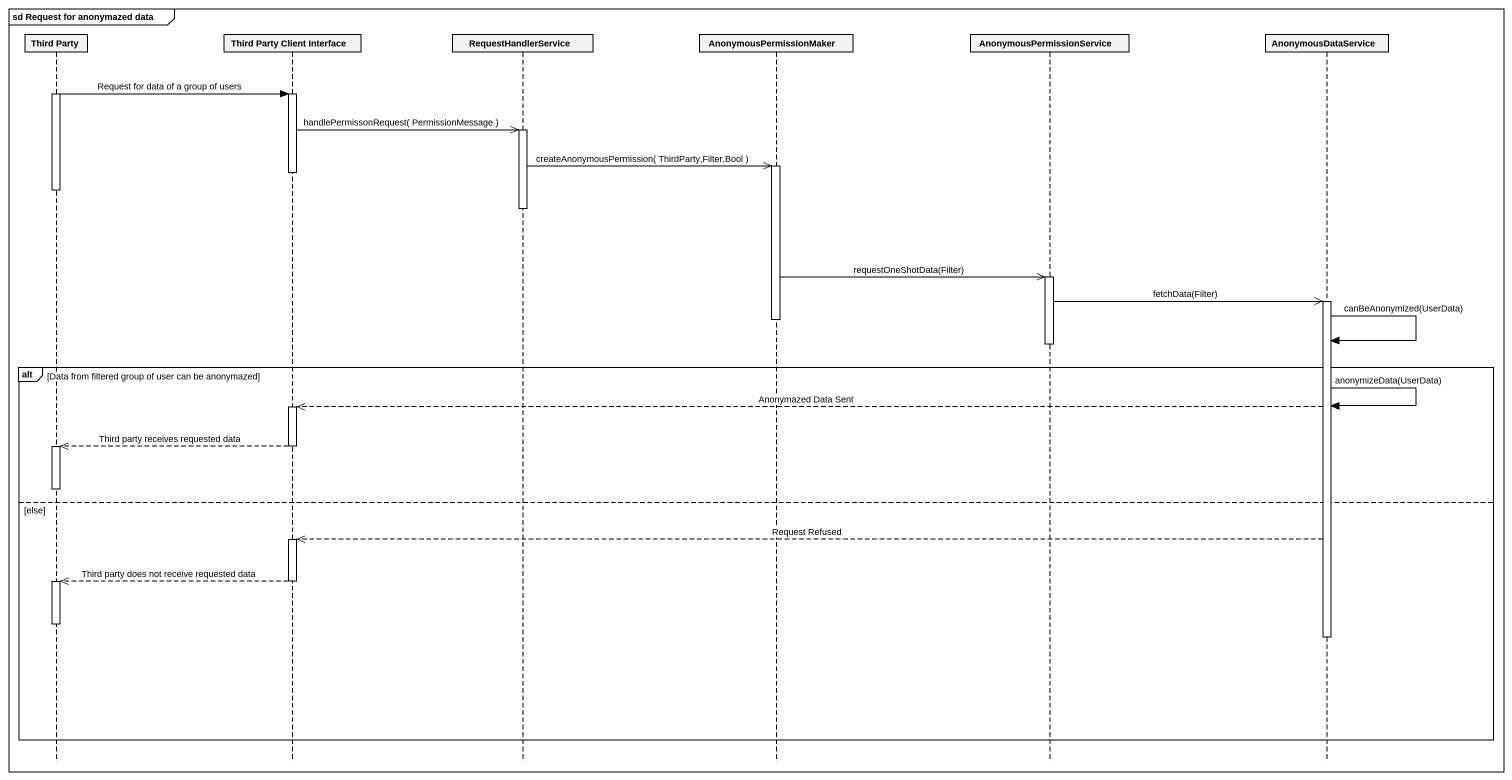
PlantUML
@startuml
mainframe sd Request for anonymazed data
hide footbox
participant "Third Party" as Third_Party
participant "Third Party Client Interface" as Third_Party_Client_Interface
participant RequestHandlerService
participant AnonymousPermissionMaker
participant AnonymousPermissionService
participant AnonymousDataService

activate Third_Party
Third_Party -> Third_Party_Client_Interface : Request for data of a group of users
activate Third_Party_Client_Interface
Third_Party_Client_Interface ->> RequestHandlerService : handlePermissonRequest( PermissionMessage )
activate RequestHandlerService
RequestHandlerService ->> AnonymousPermissionMaker : createAnonymousPermission( ThirdParty,Filter,Bool )
activate AnonymousPermissionMaker
deactivate Third_Party_Client_Interface
deactivate Third_Party
deactivate RequestHandlerService
AnonymousPermissionMaker ->> AnonymousPermissionService : requestOneShotData(Filter)
activate AnonymousPermissionService
AnonymousPermissionService ->> AnonymousDataService : fetchData(Filter)
activate AnonymousDataService
deactivate AnonymousPermissionMaker
AnonymousDataService -> AnonymousDataService : canBeAnonymized(UserData)
deactivate AnonymousPermissionService
alt Data from filtered group of user can be anonymazed
  AnonymousDataService -> AnonymousDataService : anonymizeData(UserData)
  AnonymousDataService -->> Third_Party_Client_Interface : Anonymazed Data Sent
  activate Third_Party_Client_Interface
  Third_Party_Client_Interface -->> Third_Party : Third party receives requested data
  deactivate Third_Party_Client_Interface
  activate Third_Party
  deactivate Third_Party
else else
  AnonymousDataService -->> Third_Party_Client_Interface : Request Refused
  activate Third_Party_Client_Interface
  Third_Party_Client_Interface -->> Third_Party : Third party does not receive requested data
  deactivate Third_Party_Client_Interface
  activate Third_Party
  deactivate Third_Party
  deactivate AnonymousDataService
end
@enduml
